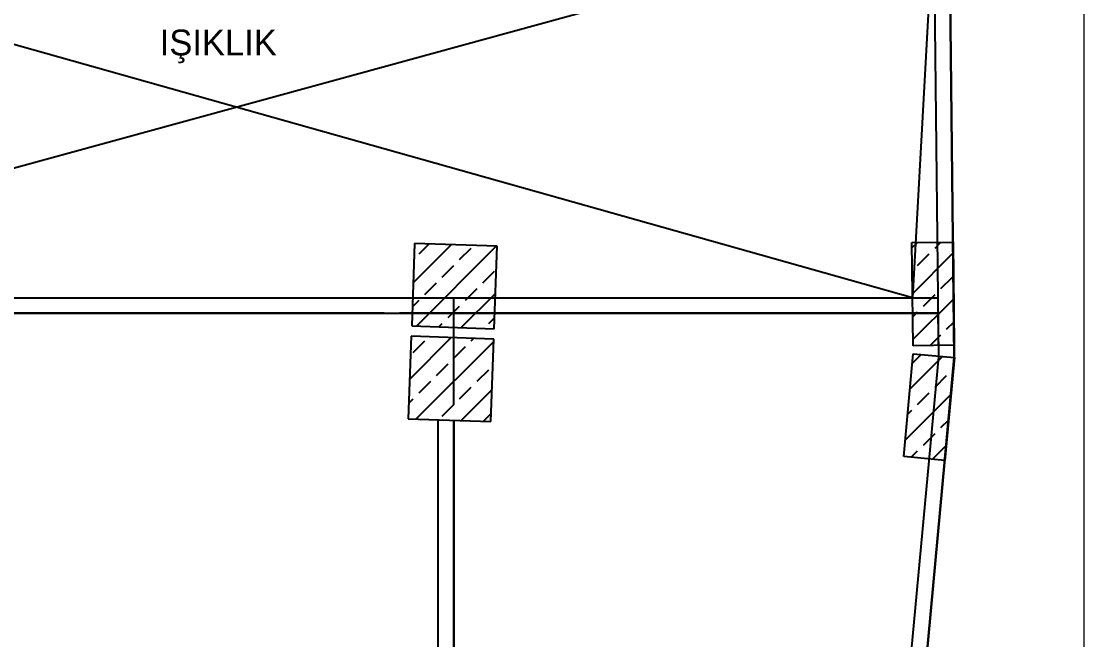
# Model space of a CAD drawing. Header units: centimetres. Extents: x 247996 to 315152, y -468471 to -440326.
# Drawn here: x 257672 to 258701, y -443434 to -442834 of the extents above; entities that cross this region are included whole.
import ezdxf

# ---------------------------------------------------------------- set-up
doc = ezdxf.new("R2010")
doc.units = ezdxf.units.CM
doc.layers.add('SCOTT-ANTED', color=144, linetype='CONTINUOUS', lineweight=0)
doc.layers.add('SCOTT-MKDU0', color=50, linetype='CONTINUOUS')
doc.styles.add('MtXpl_Comic_Sans_MS', font='comic.ttf')

msp = doc.modelspace()

# ---------------------------------------------------------------- linework, layer by layer
at = {"layer": 'SCOTT-ANTED'}
msp.add_line((258701, -440326.5), (258701, -447826.5), dxfattribs=at)
at = {"layer": 'SCOTT-MKDU0', "color": 8, "ltscale": 0.03}
for p, q in [((258575.7, -443160.1), (258545.4, -440514.4)), ((258545.4, -440514.4), (258575.7, -443160.1)), ((258560.7, -443159.5), (258530.6, -440529.3)), ((257206.8, -443102.1), (258555.5, -442732.1)), ((258535.2, -443102.1), (257225.5, -442732.9)), ((258555.5, -442732.1), (258535.2, -443102.1)), ((258534.6, -443048.7), (258574.6, -443048.2)), ((258534.6, -443053.9), (258539.9, -443048.6)), ((258535.7, -443148.7), (258534.6, -443048.7)), ((258557, -443054), (258562.7, -443048.4)), ((258574.6, -443048.2), (258575.7, -443148.2)), ((258053.1, -443049.5), (258050.3, -443129.4)), ((258051.8, -443087.8), (258088.8, -443050.7)), ((258133.1, -443052.3), (258053.1, -443049.5)), ((258054.9, -443129.6), (258132.2, -443052.3)), ((258057.5, -443059.6), (258067.1, -443050)), ((258096.7, -443065.2), (258108, -443054)), ((258130.2, -443132.3), (258133.1, -443052.3)), ((258535.1, -443098.3), (258574.7, -443058.8)), ((258540.1, -443070.9), (258551.4, -443059.6)), ((258079.9, -443082.1), (258091.1, -443070.9)), ((258119.2, -443087.7), (258130.4, -443076.5)), ((258063.1, -443098.9), (258074.3, -443087.7)), ((258562.6, -443093.3), (258573.8, -443082.1)), ((258098.2, -443131.1), (258131.4, -443097.9)), ((258102.4, -443104.5), (258113.6, -443093.3)), ((258545.8, -443110.2), (258557, -443098.9)), ((257206.8, -443102.1), (258560, -443102.1)), ((258050.9, -443111.1), (258057.5, -443104.5)), ((258085.5, -443121.4), (258096.7, -443110.2)), ((258090.9, -443205.8), (258090.9, -443102.1)), ((258535.6, -443142.7), (258575.2, -443103.2)), ((257206, -443117.1), (258560.2, -443117.1)), ((258023.6, -443117.1), (257528.6, -443117.1)), ((258560.2, -443117.1), (258038.6, -443117.1)), ((258535.4, -443120.5), (258540.1, -443115.8)), ((258560.7, -443159.5), (258560.2, -443117.1)), ((258050.3, -443129.4), (258130.2, -443132.3)), ((258076.6, -443130.3), (258079.9, -443127)), ((258124.8, -443127), (258130.6, -443121.2)), ((258568.2, -443132.6), (258575.5, -443125.4)), ((258049.9, -443139.4), (258047, -443219.4)), ((258048.4, -443180.9), (258088.6, -443140.8)), ((258129.9, -443142.3), (258049.9, -443139.4)), ((258108, -443143.8), (258110.2, -443141.6)), ((258552.3, -443148.5), (258562.6, -443138.2)), ((258051.8, -443155.1), (258063.1, -443143.8)), ((258054.6, -443219.6), (258129.8, -443144.5)), ((258091.1, -443160.7), (258102.4, -443149.4)), ((258127, -443222.2), (258129.9, -443142.3)), ((258575.7, -443148.2), (258535.7, -443148.7)), ((258575, -443148.2), (258575.7, -443147.6)), ((258188.5, -447327.5), (258575.7, -443160.1)), ((258575.7, -443160.1), (258188.5, -447327.5)), ((258461.1, -444231), (258560.7, -443159.5)), ((258476.5, -444066), (258560.7, -443159.5)), ((258526.8, -443256), (258536, -443156.4)), ((258532.9, -443190.4), (258564.2, -443159.1)), ((258535.2, -443165.6), (258543.7, -443157.2)), ((258536, -443156.4), (258575.8, -443160.1)), ((258575.8, -443160.1), (258566.6, -443259.7)), ((258074.3, -443177.5), (258085.5, -443166.3)), ((258113.6, -443183.1), (258124.8, -443171.9)), ((258573.8, -443171.9), (258574.9, -443170.9)), ((258557, -443188.7), (258568.2, -443177.5)), ((258057.5, -443194.3), (258068.7, -443183.1)), ((258096.7, -443200), (258108, -443188.7)), ((258098, -443221.2), (258128.1, -443191)), ((258047.6, -443204.2), (258051.8, -443200)), ((258528.3, -443239.9), (258572.6, -443195.6)), ((258540.1, -443205.6), (258551.4, -443194.3)), ((258079.9, -443216.8), (258091.1, -443205.6)), ((258530.6, -443215.1), (258534.5, -443211.2)), ((258047, -443219.4), (258127, -443222.2)), ((258075.9, -444066), (258075.9, -443220.4)), ((258075.9, -444066), (258075.9, -443220.4)), ((258090.9, -444066), (258090.9, -443220.9)), ((258090.9, -443220.9), (258090.9, -444066)), ((258119.7, -443221.9), (258127.3, -443214.3)), ((258562.6, -443228), (258570.3, -443220.4)), ((258545.8, -443244.9), (258557, -443233.6)), ((258533.9, -443256.7), (258540.1, -443250.5)), ((258554.5, -443258.6), (258568, -443245.1)), ((258566.6, -443259.7), (258526.8, -443256))]:
    msp.add_line(p, q, dxfattribs=at)

# ---------------------------------------------------------------- texts
at = {"layer": 'SCOTT-MKDU0', "color": 8, "ltscale": 0.03, "style": 'MtXpl_Comic_Sans_MS'}
msp.add_text('IŞIKLIK', height=25, rotation=360, dxfattribs=at).set_placement((257806.3, -442867.3))

doc.saveas('drawing.dxf')
